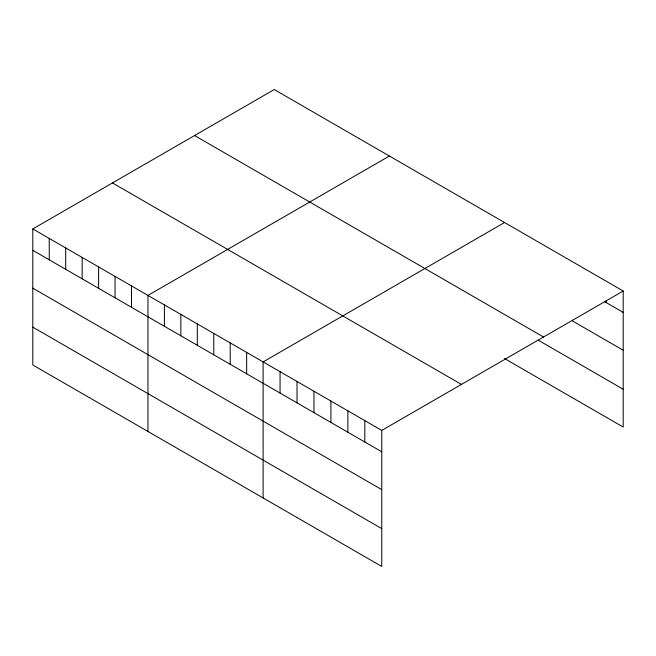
<?xml version="1.0" encoding="UTF-8"?>
<svg xmlns="http://www.w3.org/2000/svg" width="656" height="656" viewBox="0 0 656 656"><rect width="100%" height="100%" fill="white"/><g stroke="black" fill="none" stroke-linecap="round" stroke-linejoin="round"><path stroke-width="0.98" d="M32.8 228.936L381.767 430.41L381.767 566.456L32.8 364.982L32.8 228.936L274.233 89.544L623.2 291.018L623.2 427.064L504.554 358.561M389.393 156.03L147.961 295.421L147.961 431.468M504.554 222.515L263.113 361.907L263.113 497.953M381.767 430.41L623.2 291.018M604.553 301.637L623.2 312.404M572.352 320.882L623.2 350.238M194.561 135.538L543.529 337.012M538.453 340.3L623.2 389.229M112.471 182.934L461.439 384.408M32.8 250.321L381.767 451.795M32.8 288.156L381.767 489.63M32.8 327.147L381.767 528.621M606.251 300.579L606.251 302.613M364.818 420.619L364.818 442.005M347.869 410.836L347.869 432.222M330.911 401.046L330.911 422.431M313.962 391.263L313.962 412.649M297.012 381.48L297.012 402.866M280.063 371.69L280.063 393.075M246.664 352.411L246.664 373.797M230.215 342.908L230.215 364.293M213.766 333.412L213.766 354.798M197.308 323.916L197.308 345.302M180.859 314.413L180.859 335.798M164.41 304.917L164.41 326.303M131.503 285.926L131.503 307.303M115.054 276.422L115.054 297.808M98.605 266.926L98.605 288.312M82.156 257.431L82.156 278.816M65.698 247.927L65.698 269.313M49.249 238.431L49.249 259.817"/></g></svg>
